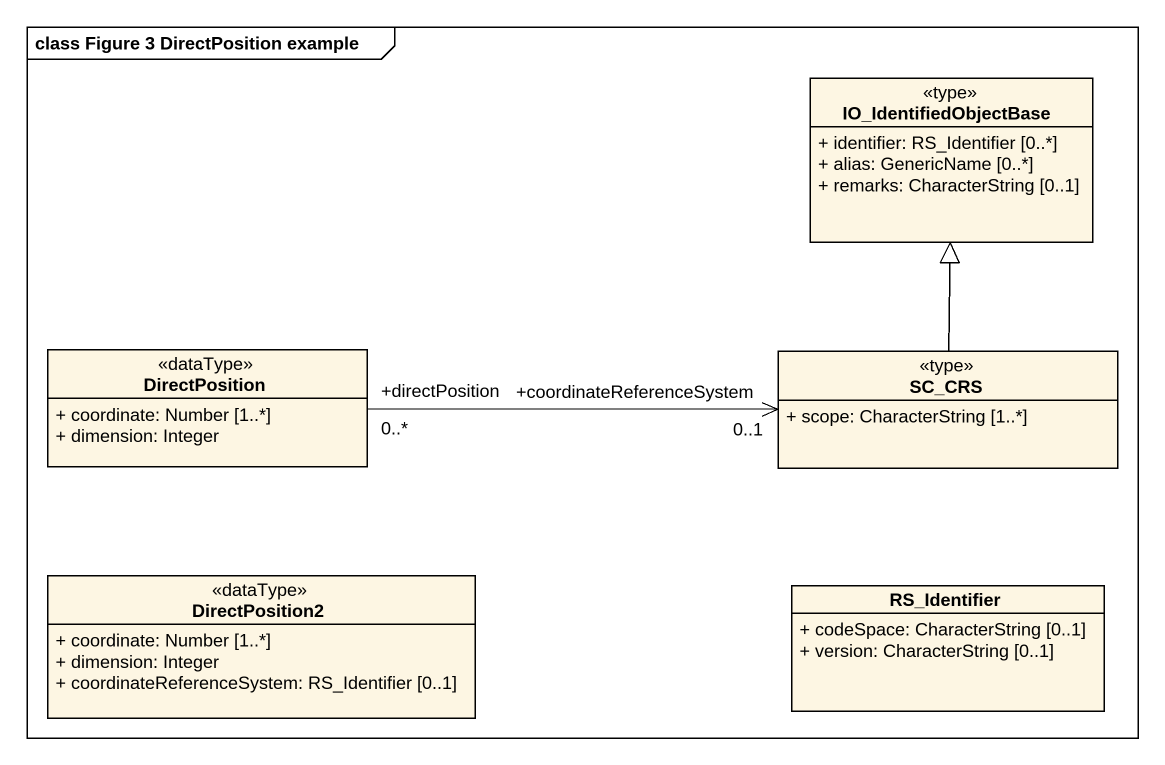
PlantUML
@startuml
mainframe class Figure 3 DirectPosition example
hide circle
hide empty members
skinparam classAttributeIconSize 0
class IO_IdentifiedObjectBase <<type>> {
  + identifier: RS_Identifier [0..*]
  + alias: GenericName [0..*]
  + remarks: CharacterString [0..1]
}
class DirectPosition <<dataType>> {
  + coordinate: Number [1..*]
  + dimension: Integer
}
class SC_CRS <<type>> {
  + scope: CharacterString [1..*]
}
class DirectPosition2 <<dataType>> {
  + coordinate: Number [1..*]
  + dimension: Integer
  + coordinateReferenceSystem: RS_Identifier [0..1]
}
class RS_Identifier {
  + codeSpace: CharacterString [0..1]
  + version: CharacterString [0..1]
}
DirectPosition "+directPosition\n0..*" -right-> "+coordinateReferenceSystem\n0..1" SC_CRS
SC_CRS -up-|> IO_IdentifiedObjectBase
@enduml
